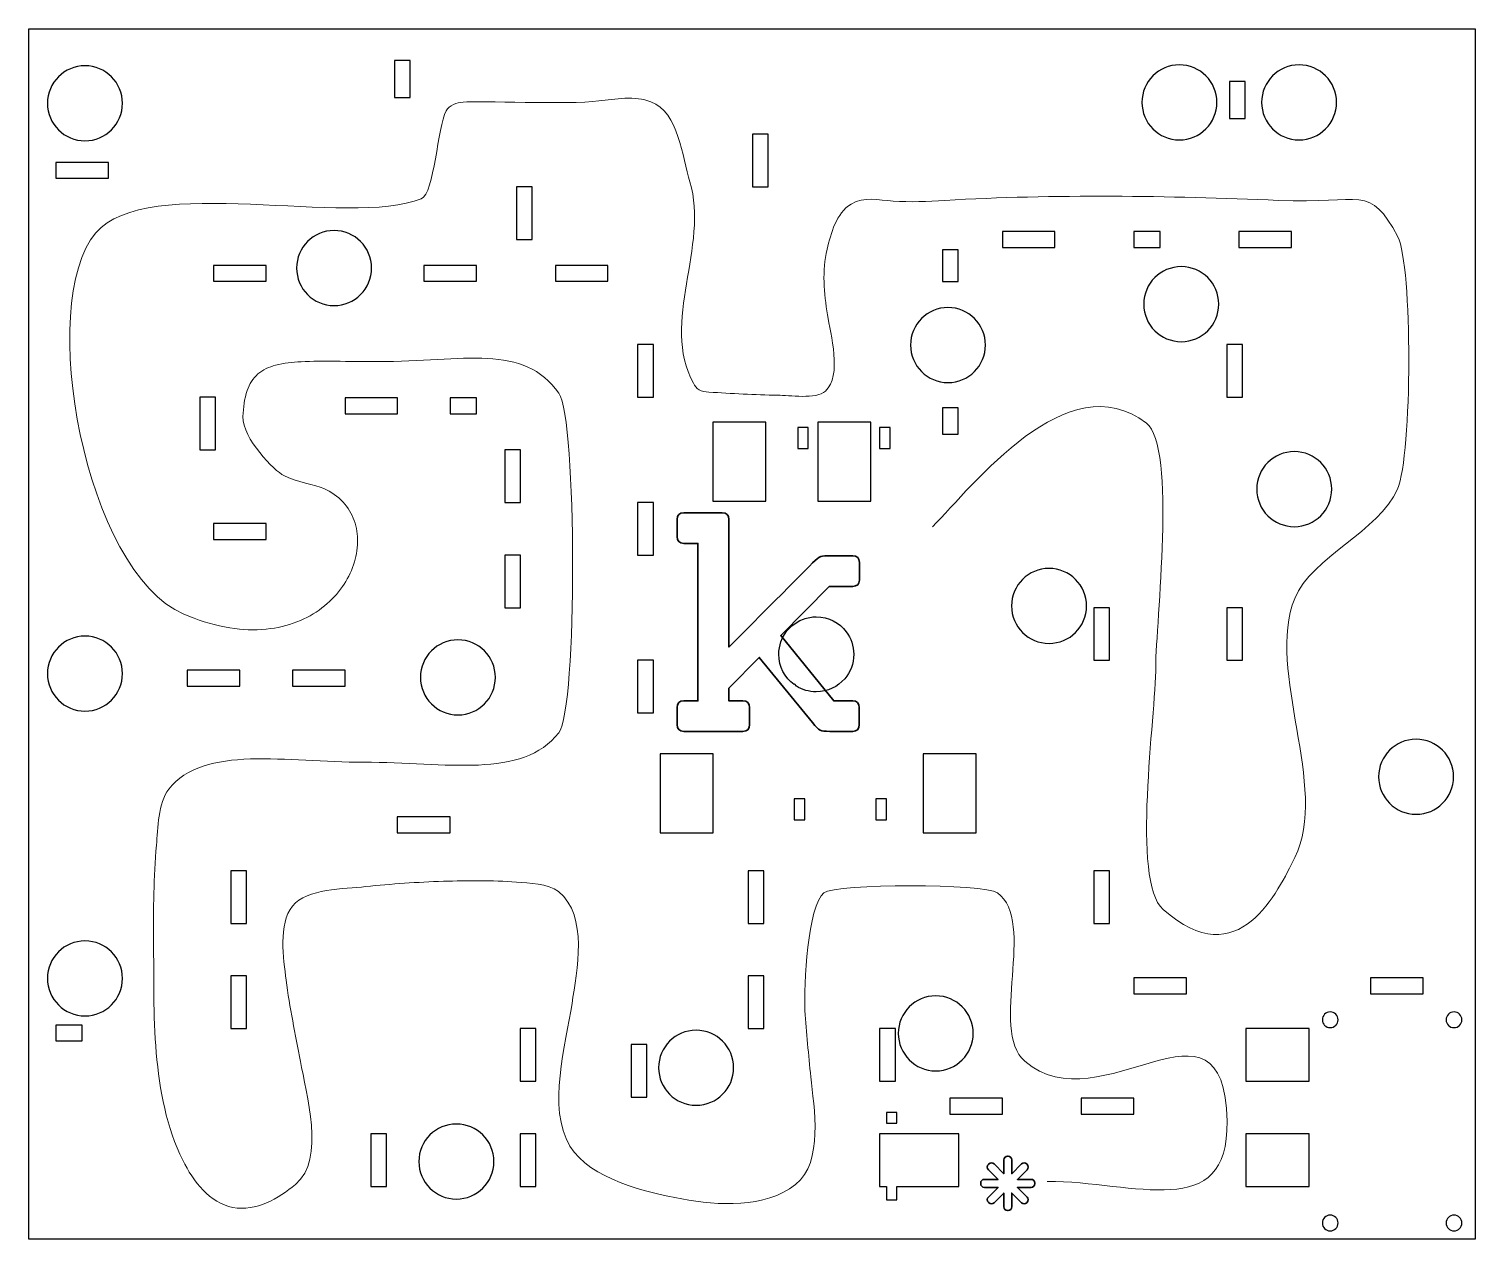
# Model space of a CAD drawing. Header units: millimetres. Extents: x -26 to 458, y -385 to -10.
# Drawn here: x 182.8 to 457.8, y -240.3 to -10.3 of the extents above; entities that cross this region are included whole.
import ezdxf

# ---------------------------------------------------------------- set-up
doc = ezdxf.new("R2010")
doc.units = ezdxf.units.MM
doc.header["$MEASUREMENT"] = 0
doc.layers.add('Layer 1', color=7, linetype='Continuous')

# ---------------------------------------------------------------- blocks, each defined once
blk = doc.blocks.new('block 142')
at = {"layer": 'Layer 1', "color": 7, "lineweight": 25}
blk.add_lwpolyline([(411.07, -27.26), (414.07, -27.26), (414.07, -20.26), (411.07, -20.26), (411.07, -27.26)], dxfattribs=at)
blk = doc.blocks.new('block 143')
at = {"layer": 'Layer 1', "color": 7, "lineweight": 25}
blk.add_lwpolyline([(397.88, -51.79), (397.88, -48.79), (392.88, -48.79), (392.88, -51.79), (397.88, -51.79)], dxfattribs=at)
blk = doc.blocks.new('block 144')
at = {"layer": 'Layer 1', "color": 7, "lineweight": 25}
blk.add_lwpolyline([(412.88, -51.79), (422.88, -51.79), (422.88, -48.79), (412.88, -48.79), (412.88, -51.79)], dxfattribs=at)
blk = doc.blocks.new('block 145')
at = {"layer": 'Layer 1', "color": 7, "lineweight": 25}
blk.add_lwpolyline([(367.88, -51.79), (377.88, -51.79), (377.88, -48.79), (367.88, -48.79), (367.88, -51.79)], dxfattribs=at)
blk = doc.blocks.new('block 146')
at = {"layer": 'Layer 1', "color": 7, "lineweight": 25}
blk.add_lwpolyline([(359.5, -52.26), (356.5, -52.26), (356.5, -58.26), (359.5, -58.26), (359.5, -52.26)], dxfattribs=at)
blk = doc.blocks.new('block 147')
at = {"layer": 'Layer 1', "color": 7, "lineweight": 25}
blk.add_lwpolyline([(410.55, -120.26), (410.55, -130.26), (413.55, -130.26), (413.55, -120.26), (410.55, -120.26)], dxfattribs=at)
blk = doc.blocks.new('block 148')
at = {"layer": 'Layer 1', "color": 7, "lineweight": 25}
blk.add_lwpolyline([(410.55, -70.26), (410.55, -80.26), (413.55, -80.26), (413.55, -70.26), (410.55, -70.26)], dxfattribs=at)
blk = doc.blocks.new('block 149')
at = {"layer": 'Layer 1', "color": 7, "lineweight": 25}
blk.add_lwpolyline([(385.27, -120.26), (385.27, -130.26), (388.27, -130.26), (388.27, -120.26), (385.27, -120.26)], dxfattribs=at)
blk = doc.blocks.new('block 150')
at = {"layer": 'Layer 1', "color": 7, "lineweight": 25}
blk.add_lwpolyline([(388.27, -180.26), (388.27, -170.26), (385.27, -170.26), (385.27, -180.26), (388.27, -180.26)], dxfattribs=at)
blk = doc.blocks.new('block 151')
at = {"layer": 'Layer 1', "color": 7, "lineweight": 25}
blk.add_lwpolyline([(402.88, -190.64), (392.88, -190.64), (392.88, -193.64), (402.88, -193.64), (402.88, -190.64)], dxfattribs=at)
blk = doc.blocks.new('block 152')
at = {"layer": 'Layer 1', "color": 7, "lineweight": 25}
blk.add_lwpolyline([(447.88, -190.64), (437.88, -190.64), (437.88, -193.64), (447.88, -193.64), (447.88, -190.64)], dxfattribs=at)
blk = doc.blocks.new('block 153')
at = {"layer": 'Layer 1', "color": 7, "lineweight": 25}
blk.add_lwpolyline([(414.23, -200.26), (414.23, -200.27), (414.16, -200.27), (414.16, -210.27), (426.16, -210.27), (426.16, -210.26), (426.23, -210.26), (426.23, -200.26), (414.23, -200.26)], dxfattribs=at)
blk = doc.blocks.new('block 154')
at = {"layer": 'Layer 1', "color": 7, "lineweight": 25}
blk.add_lwpolyline([(367.88, -213.51), (357.88, -213.51), (357.88, -216.51), (367.88, -216.51), (367.88, -213.51)], dxfattribs=at)
blk = doc.blocks.new('block 155')
at = {"layer": 'Layer 1', "color": 7, "lineweight": 25}
blk.add_lwpolyline([(392.88, -213.51), (382.88, -213.51), (382.88, -216.51), (392.88, -216.51), (392.88, -213.51)], dxfattribs=at)
blk = doc.blocks.new('block 156')
at = {"layer": 'Layer 1', "color": 7, "lineweight": 25}
blk.add_lwpolyline([(356.5, -87.26), (359.5, -87.26), (359.5, -82.26), (356.5, -82.26), (356.5, -87.26)], dxfattribs=at)
blk = doc.blocks.new('block 157')
at = {"layer": 'Layer 1', "color": 7, "lineweight": 25}
blk.add_lwpolyline([(320.36, -30.26), (320.36, -40.26), (323.36, -40.26), (323.36, -30.26), (320.36, -30.26)], dxfattribs=at)
blk = doc.blocks.new('block 158')
at = {"layer": 'Layer 1', "color": 7, "lineweight": 25}
blk.add_lwpolyline([(332.88, -85.01), (332.88, -85.01), (332.82, -85.01), (332.82, -100.01), (342.82, -100.01), (342.82, -100.01), (342.88, -100.01), (342.88, -85.01), (332.88, -85.01)], dxfattribs=at)
blk = doc.blocks.new('block 159')
at = {"layer": 'Layer 1', "color": 7, "lineweight": 25}
blk.add_lwpolyline([(345.84, -216.23), (345.84, -218.23), (347.84, -218.23), (347.84, -216.23), (345.84, -216.23)], dxfattribs=at)
blk = doc.blocks.new('block 160')
at = {"layer": 'Layer 1', "color": 7, "lineweight": 25}
blk.add_lwpolyline([(344.58, -200.26), (344.58, -200.27), (344.51, -200.27), (344.51, -210.27), (347.51, -210.27), (347.51, -210.26), (347.58, -210.26), (347.58, -200.26), (344.58, -200.26)], dxfattribs=at)
blk = doc.blocks.new('block 161')
at = {"layer": 'Layer 1', "color": 7, "lineweight": 25}
blk.add_open_spline([(431.44, -24.22), (431.44, -28.15), (428.24, -31.35), (424.31, -31.35), (420.37, -31.35), (417.18, -28.15), (417.18, -24.22), (417.18, -20.28), (420.37, -17.09), (424.31, -17.09), (428.24, -17.09), (431.44, -20.28), (431.44, -24.22)], degree=3, knots=[0, 0, 0, 0, 1, 1, 1, 2, 2, 2, 3, 3, 3, 4, 4, 4, 4], dxfattribs=at)
blk = doc.blocks.new('block 162')
at = {"layer": 'Layer 1', "color": 7, "lineweight": 25}
blk.add_open_spline([(364.67, -70.34), (364.67, -74.28), (361.48, -77.47), (357.54, -77.47), (353.61, -77.47), (350.41, -74.28), (350.41, -70.34), (350.41, -66.4), (353.61, -63.21), (357.54, -63.21), (361.48, -63.21), (364.67, -66.4), (364.67, -70.34)], degree=3, knots=[0, 0, 0, 0, 1, 1, 1, 2, 2, 2, 3, 3, 3, 4, 4, 4, 4], dxfattribs=at)
blk = doc.blocks.new('block 163')
at = {"layer": 'Layer 1', "color": 7, "lineweight": 25}
blk.add_open_spline([(409.03, -62.57), (409.03, -66.51), (405.84, -69.7), (401.9, -69.7), (397.96, -69.7), (394.77, -66.51), (394.77, -62.57), (394.77, -58.63), (397.96, -55.44), (401.9, -55.44), (405.84, -55.44), (409.03, -58.63), (409.03, -62.57)], degree=3, knots=[0, 0, 0, 0, 1, 1, 1, 2, 2, 2, 3, 3, 3, 4, 4, 4, 4], dxfattribs=at)
blk = doc.blocks.new('block 164')
at = {"layer": 'Layer 1', "color": 7, "lineweight": 25}
blk.add_open_spline([(362.35, -201.16), (362.35, -205.1), (359.16, -208.29), (355.22, -208.29), (351.28, -208.29), (348.09, -205.1), (348.09, -201.16), (348.09, -197.23), (351.28, -194.03), (355.22, -194.03), (359.16, -194.03), (362.35, -197.23), (362.35, -201.16)], degree=3, knots=[0, 0, 0, 0, 1, 1, 1, 2, 2, 2, 3, 3, 3, 4, 4, 4, 4], dxfattribs=at)
blk = doc.blocks.new('block 165')
at = {"layer": 'Layer 1', "color": 7, "lineweight": 25}
blk.add_open_spline([(316.78, -207.7), (316.78, -211.64), (313.59, -214.83), (309.65, -214.83), (305.71, -214.83), (302.52, -211.64), (302.52, -207.7), (302.52, -203.77), (305.71, -200.57), (309.65, -200.57), (313.59, -200.57), (316.78, -203.77), (316.78, -207.7)], degree=3, knots=[0, 0, 0, 0, 1, 1, 1, 2, 2, 2, 3, 3, 3, 4, 4, 4, 4], dxfattribs=at)
blk = doc.blocks.new('block 166')
at = {"layer": 'Layer 1', "color": 7, "lineweight": 25}
blk.add_open_spline([(328.29, -134.88), (326.52, -133.58), (325.37, -131.49), (325.37, -129.12), (325.37, -128.29), (325.51, -127.49), (325.77, -126.75)], degree=3, knots=[0, 0, 0, 0, 1, 1, 1, 2, 2, 2, 2], dxfattribs=at)
blk = doc.blocks.new('block 167')
at = {"layer": 'Layer 1', "color": 7, "lineweight": 25}
blk.add_open_spline([(325.77, -126.75), (326.49, -124.74), (328.07, -123.14), (330.08, -122.41)], degree=3, dxfattribs=at)
blk = doc.blocks.new('block 168')
at = {"layer": 'Layer 1', "color": 7, "lineweight": 25}
blk.add_open_spline([(330.08, -122.41), (330.83, -122.14), (331.65, -121.99), (332.5, -121.99), (334.83, -121.99), (336.9, -123.11), (338.2, -124.84)], degree=3, knots=[0, 0, 0, 0, 1, 1, 1, 2, 2, 2, 2], dxfattribs=at)
blk = doc.blocks.new('block 169')
at = {"layer": 'Layer 1', "color": 7, "lineweight": 25}
blk.add_open_spline([(338.2, -124.84), (339.1, -126.04), (339.63, -127.52), (339.63, -129.12)], degree=3, dxfattribs=at)
blk = doc.blocks.new('block 170')
at = {"layer": 'Layer 1', "color": 7, "lineweight": 25}
blk.add_open_spline([(339.63, -129.12), (339.63, -130.9), (338.98, -132.53), (337.9, -133.77)], degree=3, dxfattribs=at)
blk = doc.blocks.new('block 171')
at = {"layer": 'Layer 1', "color": 7, "lineweight": 25}
blk.add_open_spline([(337.9, -133.77), (336.6, -135.29), (334.66, -136.25), (332.5, -136.25), (331.11, -136.25), (329.81, -135.86), (328.72, -135.17)], degree=3, knots=[0, 0, 0, 0, 1, 1, 1, 2, 2, 2, 2], dxfattribs=at)
blk = doc.blocks.new('block 172')
at = {"layer": 'Layer 1', "color": 7, "lineweight": 25}
blk.add_lwpolyline([(328.72, -135.17), (328.4, -134.78)], dxfattribs=at)
blk = doc.blocks.new('block 173')
at = {"layer": 'Layer 1', "color": 7, "lineweight": 25}
blk.add_lwpolyline([(328.4, -134.78), (328.29, -134.88)], dxfattribs=at)
blk = doc.blocks.new('block 174')
at = {"layer": 'Layer 1', "color": 7, "lineweight": 25}
blk.add_open_spline([(247.93, -55.71), (247.93, -59.65), (244.74, -62.84), (240.8, -62.84), (236.86, -62.84), (233.67, -59.65), (233.67, -55.71), (233.67, -51.77), (236.86, -48.58), (240.8, -48.58), (244.74, -48.58), (247.93, -51.77), (247.93, -55.71)], degree=3, knots=[0, 0, 0, 0, 1, 1, 1, 2, 2, 2, 3, 3, 3, 4, 4, 4, 4], dxfattribs=at)
blk = doc.blocks.new('block 175')
at = {"layer": 'Layer 1', "color": 7, "lineweight": 25}
blk.add_open_spline([(408.68, -24.22), (408.68, -28.15), (405.49, -31.35), (401.55, -31.35), (397.61, -31.35), (394.42, -28.15), (394.42, -24.22), (394.42, -20.28), (397.61, -17.09), (401.55, -17.09), (405.49, -17.09), (408.68, -20.28), (408.68, -24.22)], degree=3, knots=[0, 0, 0, 0, 1, 1, 1, 2, 2, 2, 3, 3, 3, 4, 4, 4, 4], dxfattribs=at)
blk = doc.blocks.new('block 176')
at = {"layer": 'Layer 1', "color": 7, "lineweight": 25}
blk.add_open_spline([(200.56, -190.72), (200.56, -194.66), (197.36, -197.85), (193.43, -197.85), (189.49, -197.85), (186.3, -194.66), (186.3, -190.72), (186.3, -186.79), (189.49, -183.59), (193.43, -183.59), (197.36, -183.59), (200.56, -186.79), (200.56, -190.72)], degree=3, knots=[0, 0, 0, 0, 1, 1, 1, 2, 2, 2, 3, 3, 3, 4, 4, 4, 4], dxfattribs=at)
blk = doc.blocks.new('block 177')
at = {"layer": 'Layer 1', "color": 7, "lineweight": 25}
blk.add_open_spline([(271.48, -133.5), (271.48, -137.44), (268.29, -140.63), (264.35, -140.63), (260.41, -140.63), (257.22, -137.44), (257.22, -133.5), (257.22, -129.56), (260.41, -126.37), (264.35, -126.37), (268.29, -126.37), (271.48, -129.56), (271.48, -133.5)], degree=3, knots=[0, 0, 0, 0, 1, 1, 1, 2, 2, 2, 3, 3, 3, 4, 4, 4, 4], dxfattribs=at)
blk = doc.blocks.new('block 178')
at = {"layer": 'Layer 1', "color": 7, "lineweight": 25}
blk.add_open_spline([(430.52, -97.73), (430.52, -101.66), (427.32, -104.86), (423.39, -104.86), (419.45, -104.86), (416.26, -101.66), (416.26, -97.73), (416.26, -93.79), (419.45, -90.6), (423.39, -90.6), (427.32, -90.6), (430.52, -93.79), (430.52, -97.73)], degree=3, knots=[0, 0, 0, 0, 1, 1, 1, 2, 2, 2, 3, 3, 3, 4, 4, 4, 4], dxfattribs=at)
blk = doc.blocks.new('block 179')
at = {"layer": 'Layer 1', "color": 7, "lineweight": 25}
blk.add_open_spline([(453.69, -152.4), (453.69, -156.33), (450.5, -159.53), (446.56, -159.53), (442.63, -159.53), (439.43, -156.33), (439.43, -152.4), (439.43, -148.46), (442.63, -145.27), (446.56, -145.27), (450.5, -145.27), (453.69, -148.46), (453.69, -152.4)], degree=3, knots=[0, 0, 0, 0, 1, 1, 1, 2, 2, 2, 3, 3, 3, 4, 4, 4, 4], dxfattribs=at)
blk = doc.blocks.new('block 180')
at = {"layer": 'Layer 1', "color": 7, "lineweight": 25}
blk.add_open_spline([(383.89, -119.92), (383.89, -123.86), (380.7, -127.05), (376.76, -127.05), (372.82, -127.05), (369.63, -123.86), (369.63, -119.92), (369.63, -115.99), (372.82, -112.79), (376.76, -112.79), (380.7, -112.79), (383.89, -115.99), (383.89, -119.92)], degree=3, knots=[0, 0, 0, 0, 1, 1, 1, 2, 2, 2, 3, 3, 3, 4, 4, 4, 4], dxfattribs=at)
blk = doc.blocks.new('block 181')
at = {"layer": 'Layer 1', "color": 7, "lineweight": 25}
blk.add_open_spline([(271.19, -225.52), (271.19, -229.46), (268, -232.65), (264.06, -232.65), (260.12, -232.65), (256.93, -229.46), (256.93, -225.52), (256.93, -221.58), (260.12, -218.39), (264.06, -218.39), (268, -218.39), (271.19, -221.58), (271.19, -225.52)], degree=3, knots=[0, 0, 0, 0, 1, 1, 1, 2, 2, 2, 3, 3, 3, 4, 4, 4, 4], dxfattribs=at)
blk = doc.blocks.new('block 182')
at = {"layer": 'Layer 1', "color": 7, "lineweight": 25}
blk.add_open_spline([(200.56, -132.79), (200.56, -136.72), (197.36, -139.92), (193.43, -139.92), (189.49, -139.92), (186.3, -136.72), (186.3, -132.79), (186.3, -128.85), (189.49, -125.66), (193.43, -125.66), (197.36, -125.66), (200.56, -128.85), (200.56, -132.79)], degree=3, knots=[0, 0, 0, 0, 1, 1, 1, 2, 2, 2, 3, 3, 3, 4, 4, 4, 4], dxfattribs=at)
blk = doc.blocks.new('block 183')
at = {"layer": 'Layer 1', "color": 7, "lineweight": 25}
blk.add_open_spline([(200.56, -24.39), (200.56, -28.33), (197.36, -31.52), (193.43, -31.52), (189.49, -31.52), (186.3, -28.33), (186.3, -24.39), (186.3, -20.45), (189.49, -17.26), (193.43, -17.26), (197.36, -17.26), (200.56, -20.45), (200.56, -24.39)], degree=3, knots=[0, 0, 0, 0, 1, 1, 1, 2, 2, 2, 3, 3, 3, 4, 4, 4, 4], dxfattribs=at)
blk = doc.blocks.new('block 184')
at = {"layer": 'Layer 1', "color": 7, "lineweight": 25}
blk.add_open_spline([(431.73, -198.58), (431.73, -199.41), (431.06, -200.08), (430.23, -200.08), (429.4, -200.08), (428.73, -199.41), (428.73, -198.58), (428.73, -197.76), (429.4, -197.08), (430.23, -197.08), (431.06, -197.08), (431.73, -197.76), (431.73, -198.58), (431.73, -198.58), (431.73, -198.58), (431.73, -198.58)], degree=3, knots=[0, 0, 0, 0, 1, 1, 1, 2, 2, 2, 3, 3, 3, 4, 4, 4, 5, 5, 5, 5], dxfattribs=at)
blk = doc.blocks.new('block 185')
at = {"layer": 'Layer 1', "color": 7, "lineweight": 25}
blk.add_open_spline([(431.73, -237.2), (431.73, -238.03), (431.06, -238.7), (430.23, -238.7), (429.4, -238.7), (428.73, -238.03), (428.73, -237.2), (428.73, -236.37), (429.4, -235.7), (430.23, -235.7), (431.06, -235.7), (431.73, -236.37), (431.73, -237.2), (431.73, -237.2), (431.73, -237.2), (431.73, -237.2)], degree=3, knots=[0, 0, 0, 0, 1, 1, 1, 2, 2, 2, 3, 3, 3, 4, 4, 4, 5, 5, 5, 5], dxfattribs=at)
blk = doc.blocks.new('block 186')
at = {"layer": 'Layer 1', "color": 7, "lineweight": 25}
blk.add_open_spline([(455.27, -198.58), (455.27, -199.41), (454.6, -200.08), (453.77, -200.08), (452.94, -200.08), (452.27, -199.41), (452.27, -198.58), (452.27, -197.76), (452.94, -197.08), (453.77, -197.08), (454.6, -197.08), (455.27, -197.76), (455.27, -198.58), (455.27, -198.58), (455.27, -198.58), (455.27, -198.58)], degree=3, knots=[0, 0, 0, 0, 1, 1, 1, 2, 2, 2, 3, 3, 3, 4, 4, 4, 5, 5, 5, 5], dxfattribs=at)
blk = doc.blocks.new('block 187')
at = {"layer": 'Layer 1', "color": 7, "lineweight": 25}
blk.add_open_spline([(455.27, -237.2), (455.27, -238.03), (454.6, -238.7), (453.77, -238.7), (452.94, -238.7), (452.27, -238.03), (452.27, -237.2), (452.27, -236.37), (452.94, -235.7), (453.77, -235.7), (454.6, -235.7), (455.27, -236.37), (455.27, -237.2), (455.27, -237.2), (455.27, -237.2), (455.27, -237.2)], degree=3, knots=[0, 0, 0, 0, 1, 1, 1, 2, 2, 2, 3, 3, 3, 4, 4, 4, 5, 5, 5, 5], dxfattribs=at)
blk = doc.blocks.new('block 188')
at = {"layer": 'Layer 1', "color": 7, "lineweight": 25}
blk.add_lwpolyline([(457.77, -240.26), (182.77, -240.26), (182.77, -10.26), (457.77, -10.26), (457.77, -240.26)], dxfattribs=at)
blk = doc.blocks.new('block 189')
at = {"layer": 'Layer 1', "color": 7, "lineweight": 25}
blk.add_lwpolyline([(328.3, -156.57), (328.3, -160.57), (330.3, -160.57), (330.3, -156.57), (328.3, -156.57)], dxfattribs=at)
blk = doc.blocks.new('block 190')
at = {"layer": 'Layer 1', "color": 7, "lineweight": 25}
blk.add_lwpolyline([(343.84, -156.57), (343.84, -160.57), (345.84, -160.57), (345.84, -156.57), (343.84, -156.57)], dxfattribs=at)
blk = doc.blocks.new('block 191')
at = {"layer": 'Layer 1', "color": 7, "lineweight": 25}
blk.add_lwpolyline([(346.52, -86.01), (344.52, -86.01), (344.52, -90.01), (346.52, -90.01), (346.52, -86.01)], dxfattribs=at)
blk = doc.blocks.new('block 192')
at = {"layer": 'Layer 1', "color": 7, "lineweight": 25}
blk.add_lwpolyline([(330.97, -86.01), (328.97, -86.01), (328.97, -90.01), (330.97, -90.01), (330.97, -86.01)], dxfattribs=at)
blk = doc.blocks.new('block 193')
at = {"layer": 'Layer 1', "color": 7, "lineweight": 25}
blk.add_lwpolyline([(197.88, -35.62), (187.88, -35.62), (187.88, -38.62), (197.88, -38.62), (197.88, -35.62)], dxfattribs=at)
blk = doc.blocks.new('block 194')
at = {"layer": 'Layer 1', "color": 7, "lineweight": 25}
blk.add_lwpolyline([(192.88, -202.6), (192.88, -199.6), (187.88, -199.6), (187.88, -202.6), (192.88, -202.6)], dxfattribs=at)
blk = doc.blocks.new('block 195')
at = {"layer": 'Layer 1', "color": 7, "lineweight": 25}
blk.add_lwpolyline([(224.17, -200.26), (224.17, -190.26), (221.17, -190.26), (221.17, -200.26), (224.17, -200.26)], dxfattribs=at)
blk = doc.blocks.new('block 196')
at = {"layer": 'Layer 1', "color": 7, "lineweight": 25}
blk.add_lwpolyline([(221.17, -170.26), (221.17, -180.26), (224.17, -180.26), (224.17, -170.26), (221.17, -170.26)], dxfattribs=at)
blk = doc.blocks.new('block 197')
at = {"layer": 'Layer 1', "color": 7, "lineweight": 25}
blk.add_lwpolyline([(212.88, -135.15), (222.88, -135.15), (222.88, -132.15), (212.88, -132.15), (212.88, -135.15)], dxfattribs=at)
blk = doc.blocks.new('block 198')
at = {"layer": 'Layer 1', "color": 7, "lineweight": 25}
blk.add_lwpolyline([(242.88, -132.15), (232.88, -132.15), (232.88, -135.15), (242.88, -135.15), (242.88, -132.15)], dxfattribs=at)
blk = doc.blocks.new('block 199')
at = {"layer": 'Layer 1', "color": 7, "lineweight": 25}
blk.add_lwpolyline([(227.88, -107.27), (227.88, -104.27), (217.88, -104.27), (217.88, -107.27), (227.88, -107.27)], dxfattribs=at)
blk = doc.blocks.new('block 200')
at = {"layer": 'Layer 1', "color": 7, "lineweight": 25}
blk.add_lwpolyline([(218.25, -80.26), (215.25, -80.26), (215.25, -90.26), (218.25, -90.26), (218.25, -80.26)], dxfattribs=at)
blk = doc.blocks.new('block 201')
at = {"layer": 'Layer 1', "color": 7, "lineweight": 25}
blk.add_lwpolyline([(227.88, -58.21), (227.88, -55.21), (217.88, -55.21), (217.88, -58.21), (227.88, -58.21)], dxfattribs=at)
blk = doc.blocks.new('block 202')
at = {"layer": 'Layer 1', "color": 7, "lineweight": 25}
blk.add_lwpolyline([(255.3, -16.26), (252.3, -16.26), (252.3, -23.26), (255.3, -23.26), (255.3, -16.26)], dxfattribs=at)
blk = doc.blocks.new('block 203')
at = {"layer": 'Layer 1', "color": 7, "lineweight": 25}
blk.add_lwpolyline([(278.48, -40.26), (275.48, -40.26), (275.48, -50.26), (278.48, -50.26), (278.48, -40.26)], dxfattribs=at)
blk = doc.blocks.new('block 204')
at = {"layer": 'Layer 1', "color": 7, "lineweight": 25}
blk.add_lwpolyline([(267.88, -55.21), (257.88, -55.21), (257.88, -58.21), (267.88, -58.21), (267.88, -55.21)], dxfattribs=at)
blk = doc.blocks.new('block 205')
at = {"layer": 'Layer 1', "color": 7, "lineweight": 25}
blk.add_lwpolyline([(282.88, -58.21), (292.88, -58.21), (292.88, -55.21), (282.88, -55.21), (282.88, -58.21)], dxfattribs=at)
blk = doc.blocks.new('block 206')
at = {"layer": 'Layer 1', "color": 7, "lineweight": 25}
blk.add_lwpolyline([(252.88, -80.4), (242.88, -80.4), (242.88, -83.4), (252.88, -83.4), (252.88, -80.4)], dxfattribs=at)
blk = doc.blocks.new('block 207')
at = {"layer": 'Layer 1', "color": 7, "lineweight": 25}
blk.add_lwpolyline([(262.88, -80.4), (262.88, -83.4), (267.88, -83.4), (267.88, -80.4), (262.88, -80.4)], dxfattribs=at)
blk = doc.blocks.new('block 208')
at = {"layer": 'Layer 1', "color": 7, "lineweight": 25}
blk.add_lwpolyline([(276.27, -120.26), (276.27, -110.26), (273.27, -110.26), (273.27, -120.26), (276.27, -120.26)], dxfattribs=at)
blk = doc.blocks.new('block 209')
at = {"layer": 'Layer 1', "color": 7, "lineweight": 25}
blk.add_lwpolyline([(276.27, -90.26), (273.27, -90.26), (273.27, -100.26), (276.27, -100.26), (276.27, -90.26)], dxfattribs=at)
blk = doc.blocks.new('block 210')
at = {"layer": 'Layer 1', "color": 7, "lineweight": 25}
blk.add_lwpolyline([(262.82, -163.03), (262.88, -163.03), (262.88, -160.03), (252.88, -160.03), (252.88, -160.04), (252.82, -160.04), (252.82, -163.04), (262.82, -163.04), (262.82, -163.03)], dxfattribs=at)
blk = doc.blocks.new('block 211')
at = {"layer": 'Layer 1', "color": 7, "lineweight": 25}
blk.add_lwpolyline([(279.19, -230.26), (279.19, -220.26), (276.19, -220.26), (276.19, -230.26), (279.19, -230.26)], dxfattribs=at)
blk = doc.blocks.new('block 212')
at = {"layer": 'Layer 1', "color": 7, "lineweight": 25}
blk.add_lwpolyline([(276.19, -200.26), (276.19, -210.26), (279.19, -210.26), (279.19, -200.26), (276.19, -200.26)], dxfattribs=at)
blk = doc.blocks.new('block 213')
at = {"layer": 'Layer 1', "color": 7, "lineweight": 25}
blk.add_lwpolyline([(250.8, -220.26), (247.8, -220.26), (247.8, -230.26), (250.8, -230.26), (250.8, -220.26)], dxfattribs=at)
blk = doc.blocks.new('block 214')
at = {"layer": 'Layer 1', "color": 7, "lineweight": 25}
blk.add_lwpolyline([(300.28, -203.26), (297.28, -203.26), (297.28, -213.26), (300.28, -213.26), (300.28, -203.26)], dxfattribs=at)
blk = doc.blocks.new('block 215')
at = {"layer": 'Layer 1', "color": 7, "lineweight": 25}
blk.add_lwpolyline([(322.55, -200.26), (322.55, -190.26), (319.55, -190.26), (319.55, -200.26), (322.55, -200.26)], dxfattribs=at)
blk = doc.blocks.new('block 216')
at = {"layer": 'Layer 1', "color": 7, "lineweight": 25}
blk.add_lwpolyline([(322.55, -170.26), (319.55, -170.26), (319.55, -180.26), (322.55, -180.26), (322.55, -170.26)], dxfattribs=at)
blk = doc.blocks.new('block 217')
at = {"layer": 'Layer 1', "color": 7, "lineweight": 25}
blk.add_lwpolyline([(312.88, -163.03), (312.88, -148.03), (302.88, -148.03), (302.88, -148.04), (302.82, -148.04), (302.82, -163.04), (312.82, -163.04), (312.82, -163.03), (312.88, -163.03)], dxfattribs=at)
blk = doc.blocks.new('block 218')
at = {"layer": 'Layer 1', "color": 7, "lineweight": 25}
blk.add_lwpolyline([(362.88, -163.03), (362.88, -148.03), (352.88, -148.03), (352.88, -148.04), (352.82, -148.04), (352.82, -163.04), (362.82, -163.04), (362.82, -163.03), (362.88, -163.03)], dxfattribs=at)
blk = doc.blocks.new('block 219')
at = {"layer": 'Layer 1', "color": 7, "lineweight": 25}
blk.add_lwpolyline([(298.52, -130.26), (298.52, -140.26), (301.52, -140.26), (301.52, -130.26), (298.52, -130.26)], dxfattribs=at)
blk = doc.blocks.new('block 220')
at = {"layer": 'Layer 1', "color": 7, "lineweight": 25}
blk.add_lwpolyline([(301.52, -80.26), (301.52, -70.26), (298.52, -70.26), (298.52, -80.26), (301.52, -80.26)], dxfattribs=at)
blk = doc.blocks.new('block 221')
at = {"layer": 'Layer 1', "color": 7, "lineweight": 25}
blk.add_lwpolyline([(298.52, -110.26), (301.52, -110.26), (301.52, -100.26), (298.52, -100.26), (298.52, -110.26)], dxfattribs=at)
blk = doc.blocks.new('block 222')
at = {"layer": 'Layer 1', "color": 7, "lineweight": 25}
blk.add_lwpolyline([(322.88, -100.01), (322.88, -85.01), (312.88, -85.01), (312.88, -85.01), (312.82, -85.01), (312.82, -100.01), (322.82, -100.01), (322.82, -100.01), (322.88, -100.01)], dxfattribs=at)
blk = doc.blocks.new('block 223')
at = {"layer": 'Layer 1', "color": 7, "lineweight": 25}
blk.add_lwpolyline([(359.58, -220.26), (344.58, -220.26), (344.58, -220.27), (344.51, -220.27), (344.51, -230.27), (345.84, -230.27), (345.84, -232.82), (347.84, -232.82), (347.84, -230.27), (359.51, -230.27), (359.51, -230.26), (359.58, -230.26), (359.58, -220.26)], dxfattribs=at)
blk = doc.blocks.new('block 224')
at = {"layer": 'Layer 1', "color": 7, "lineweight": 25}
blk.add_lwpolyline([(414.23, -220.26), (414.23, -220.27), (414.16, -220.27), (414.16, -230.27), (426.16, -230.27), (426.16, -230.26), (426.23, -230.26), (426.23, -220.26), (414.23, -220.26)], dxfattribs=at)
blk = doc.blocks.new('block 141')
at = {"layer": 'Layer 1'}
for name in ['block 188', 'block 202', 'block 183', 'block 175', 'block 161', 'block 142', 'block 157', 'block 193', 'block 203', 'block 174', 'block 145', 'block 143', 'block 144', 'block 146', 'block 201', 'block 204', 'block 205', 'block 163', 'block 162', 'block 220', 'block 148', 'block 200', 'block 206', 'block 207', 'block 156', 'block 222', 'block 158', 'block 192', 'block 191', 'block 209', 'block 178', 'block 221', 'block 199', 'block 208', 'block 180', 'block 149', 'block 147', 'block 167', 'block 168', 'block 182', 'block 177', 'block 169', 'block 166', 'block 170', 'block 219', 'block 197', 'block 198', 'block 171', 'block 173', 'block 172', 'block 179', 'block 217', 'block 218', 'block 189', 'block 190', 'block 210', 'block 196', 'block 216', 'block 150', 'block 176', 'block 195', 'block 215', 'block 151', 'block 152', 'block 164', 'block 184', 'block 186', 'block 194', 'block 212', 'block 165', 'block 160', 'block 153', 'block 214', 'block 154', 'block 155', 'block 159', 'block 181', 'block 213', 'block 211', 'block 223', 'block 224', 'block 185', 'block 187']:
    blk.add_blockref(name, (0, 0), dxfattribs=at)

msp = doc.modelspace()

# ---------------------------------------------------------------- linework, layer by layer
at = {"layer": 'Layer 1', "color": 3, "lineweight": 9}
msp.add_open_spline([(376.4, -229.29), (393.07, -229.29), (410.93, -237.31), (410.6, -217.87), (410.14, -190.41), (386.56, -219.02), (372.15, -206.45), (365.27, -200.44), (374.48, -179.9), (366.93, -174.44), (364.55, -172.72), (336.17, -172.65), (333.94, -174.44), (330.9, -176.87), (330.06, -192.07), (330.34, -196.82), (330.59, -201.04), (331.04, -205.23), (331.46, -209.44), (332.04, -215.27), (333.95, -225.57), (328.56, -229.87), (322.73, -234.52), (313.79, -233.87), (306.93, -232.61), (300.2, -231.38), (289.49, -228.9), (285.66, -222.59), (281.24, -215.3), (284.91, -203.27), (286.05, -195.46), (286.94, -189.33), (289.23, -178.8), (283.48, -174.22), (281.47, -172.62), (277.87, -172.62), (275.46, -172.42), (270.85, -172.06), (266.21, -172.11), (261.59, -172.26), (256.65, -172.42), (251.7, -172.75), (246.78, -173.28), (242.74, -173.72), (235.63, -173.58), (232.91, -176.96), (230.13, -180.44), (231.18, -186.94), (231.69, -191.03), (232.34, -196.22), (233.44, -201.35), (234.39, -206.5), (235.47, -212.38), (239.21, -225.2), (233.48, -229.87), (230.2, -232.55), (225.99, -235.08), (221.57, -234.24), (217.12, -233.39), (214.04, -229.33), (212.03, -225.27), (205.89, -212.83), (206.59, -197.22), (206.48, -183.62), (206.43, -177.54), (206.5, -171.44), (207.03, -165.39), (207.31, -162.23), (207.29, -157.4), (209.37, -154.74), (215.97, -146.29), (231.8, -149.63), (246.45, -149.63), (262.12, -149.63), (276.61, -152.91), (283.54, -144.02), (287.12, -139.42), (286.97, -84.39), (283.54, -79.51), (276.81, -69.93), (265.52, -73.48), (249.11, -73.48), (246.39, -73.48), (243.68, -73.44), (240.97, -73.42), (238.82, -73.4), (236.67, -73.39), (234.52, -73.5), (232.89, -73.59), (231.25, -73.74), (229.67, -74.17), (228.45, -74.5), (227.26, -75.01), (226.3, -75.84), (225.34, -76.67), (224.69, -77.77), (224.28, -78.96), (223.72, -80.55), (223.54, -82.26), (223.48, -83.94), (223.33, -88.12), (229.55, -94.3), (231.23, -95.14), (233.67, -96.36), (237.21, -96.88), (238.88, -97.63), (240.26, -98.25), (241.47, -99.07), (242.5, -100.18), (243.44, -101.19), (244.16, -102.4), (244.62, -103.7), (245.09, -105.01), (245.29, -106.4), (245.27, -107.79), (245.24, -109.25), (244.97, -110.71), (244.5, -112.09), (244, -113.57), (243.28, -114.97), (242.39, -116.25), (241.44, -117.61), (240.3, -118.84), (239.01, -119.89), (237.63, -121.03), (236.08, -121.97), (234.43, -122.68), (232.61, -123.47), (230.68, -123.98), (228.72, -124.24), (226.47, -124.54), (224.19, -124.51), (221.95, -124.23), (219.29, -123.89), (216.69, -123.2), (214.19, -122.27), (213.53, -122.03), (212.87, -121.77), (212.22, -121.49), (193.44, -113.51), (184.08, -62.5), (195.52, -49), (205.14, -37.64), (243.74, -48.06), (257.35, -42.54), (259.92, -41.5), (260.44, -28.89), (262.11, -25.82), (262.71, -24.72), (264.11, -24.3), (265.35, -24.16), (268.2, -23.84), (285.37, -24.69), (291.14, -23.95), (294.2, -23.55), (298.06, -22.95), (301.05, -24.09), (306.35, -26.1), (307.02, -34.7), (308.44, -39.31), (312.16, -51.4), (302.83, -66.14), (309.12, -77.56), (309.4, -78.07), (309.72, -78.57), (310.21, -78.87), (310.75, -79.2), (311.41, -79.25), (312.04, -79.28), (316.42, -79.54), (320.79, -79.81), (325.18, -79.87), (327.25, -79.89), (332.54, -80.69), (334.25, -79.11), (337.45, -76.16), (335.19, -68.19), (334.63, -64.6), (334, -60.48), (333.54, -56.23), (334.55, -52.14), (335.29, -49.12), (336.28, -45.27), (339.13, -43.54), (341.63, -42.03), (344.38, -42.79), (347.09, -42.98), (350.33, -43.2), (353.71, -43.05), (356.95, -42.85), (377.71, -41.63), (399.56, -41.95), (420.36, -42.85), (436.34, -43.55), (437.68, -39.57), (443.07, -49.78), (445.89, -55.13), (445.87, -91.13), (443.01, -97.73), (439.52, -105.76), (426.69, -110.61), (423.49, -118.48), (417.86, -132.31), (430.14, -154.48), (423.49, -167.75), (420.37, -173.98), (412.85, -190.44), (398.43, -177.6), (392.33, -172.18), (397.05, -140.86), (397.05, -131.39), (397.05, -123.48), (401.05, -89.62), (395.27, -85.18), (380.25, -73.65), (362.43, -97.01), (354.58, -104.86)], degree=3, knots=[0, 0, 0, 0, 1, 1, 1, 2, 2, 2, 3, 3, 3, 4, 4, 4, 5, 5, 5, 6, 6, 6, 7, 7, 7, 8, 8, 8, 9, 9, 9, 10, 10, 10, 11, 11, 11, 12, 12, 12, 13, 13, 13, 14, 14, 14, 15, 15, 15, 16, 16, 16, 17, 17, 17, 18, 18, 18, 19, 19, 19, 20, 20, 20, 21, 21, 21, 22, 22, 22, 23, 23, 23, 24, 24, 24, 25, 25, 25, 26, 26, 26, 27, 27, 27, 28, 28, 28, 29, 29, 29, 30, 30, 30, 31, 31, 31, 32, 32, 32, 33, 33, 33, 34, 34, 34, 35, 35, 35, 36, 36, 36, 37, 37, 37, 38, 38, 38, 39, 39, 39, 40, 40, 40, 41, 41, 41, 42, 42, 42, 43, 43, 43, 44, 44, 44, 45, 45, 45, 46, 46, 46, 47, 47, 47, 48, 48, 48, 49, 49, 49, 50, 50, 50, 51, 51, 51, 52, 52, 52, 53, 53, 53, 54, 54, 54, 55, 55, 55, 56, 56, 56, 57, 57, 57, 58, 58, 58, 59, 59, 59, 60, 60, 60, 61, 61, 61, 62, 62, 62, 63, 63, 63, 64, 64, 64, 65, 65, 65, 66, 66, 66, 67, 67, 67, 68, 68, 68, 69, 69, 69, 70, 70, 70, 71, 71, 71, 72, 72, 72, 72], dxfattribs=at)
at = {"layer": 'Layer 1', "color": 3, "lineweight": 35}
for points, knots in [([(339.45, -110.41), (339.45, -110.41), (334.64, -110.41), (334.64, -110.41), (333.13, -110.41), (332.94, -110.58), (331.22, -112.34), (330.34, -113.22), (315.89, -127.76), (315.89, -127.76), (315.89, -127.76), (315.89, -103.5), (315.89, -103.5), (315.89, -102.68), (315.44, -102.23), (314.62, -102.23), (314.62, -102.23), (307.29, -102.23), (307.29, -102.23), (306.47, -102.23), (306.03, -102.68), (306.03, -103.5), (306.03, -103.5), (306.03, -106.75), (306.03, -106.75), (306.03, -107.57), (306.47, -108.03), (307.29, -108.03), (307.29, -108.03), (309.99, -108.03), (309.99, -108.03), (309.99, -108.03), (309.99, -137.97), (309.99, -137.97), (309.99, -137.97), (307.31, -137.97), (307.31, -137.97), (306.5, -137.97), (306.04, -138.42), (306.04, -139.23), (306.04, -139.23), (306.04, -142.49), (306.04, -142.49), (306.04, -143.31), (306.5, -143.76), (307.31, -143.76), (307.31, -143.76), (318.52, -143.76), (318.52, -143.76), (319.37, -143.76), (319.81, -143.34), (319.81, -142.49), (319.81, -142.49), (319.81, -139.24), (319.81, -139.24), (319.81, -138.42), (319.37, -137.97), (318.52, -137.97), (318.52, -137.97), (315.89, -137.97), (315.89, -137.97), (315.89, -137.97), (315.89, -135.56), (315.89, -135.56), (315.89, -135.56), (321.64, -129.71), (321.64, -129.71), (321.64, -129.71), (331.78, -142.1), (331.78, -142.1), (333.13, -143.76), (333.13, -143.76), (335.07, -143.76), (335.07, -143.76), (339.42, -143.76), (339.42, -143.76), (340.25, -143.76), (340.68, -143.34), (340.68, -142.49), (340.68, -142.49), (340.68, -139.24), (340.68, -139.24), (340.68, -138.42), (340.25, -137.97), (339.42, -137.97), (339.42, -137.97), (335.82, -137.97), (335.82, -137.97), (335.82, -137.97), (325.75, -125.55), (325.75, -125.55), (325.75, -125.55), (334.96, -116.21), (334.96, -116.21), (334.96, -116.21), (339.45, -116.21), (339.45, -116.21), (340.26, -116.21), (340.69, -115.79), (340.69, -115.01), (340.69, -115.01), (340.69, -111.67), (340.69, -111.67), (340.69, -110.85), (340.25, -110.41), (339.45, -110.41)], [0, 0, 0, 0, 1, 1, 1, 2, 2, 2, 3, 3, 3, 4, 4, 4, 5, 5, 5, 6, 6, 6, 7, 7, 7, 8, 8, 8, 9, 9, 9, 10, 10, 10, 11, 11, 11, 12, 12, 12, 13, 13, 13, 14, 14, 14, 15, 15, 15, 16, 16, 16, 17, 17, 17, 18, 18, 18, 19, 19, 19, 20, 20, 20, 21, 21, 21, 22, 22, 22, 23, 23, 23, 24, 24, 24, 25, 25, 25, 26, 26, 26, 27, 27, 27, 28, 28, 28, 29, 29, 29, 30, 30, 30, 31, 31, 31, 32, 32, 32, 33, 33, 33, 34, 34, 34, 35, 35, 35, 35]), ([(373.35, -228.91), (373.35, -228.91), (370.75, -228.91), (370.75, -228.91), (370.75, -228.91), (372.59, -227.07), (372.59, -227.07), (372.86, -226.79), (372.86, -226.34), (372.59, -226.07), (372.59, -226.07), (372.51, -225.99), (372.51, -225.99), (372.23, -225.71), (371.79, -225.71), (371.51, -225.99), (371.51, -225.99), (369.67, -227.83), (369.67, -227.83), (369.67, -227.83), (369.67, -225.23), (369.67, -225.23), (369.67, -224.84), (369.35, -224.52), (368.96, -224.52), (368.96, -224.52), (368.85, -224.52), (368.85, -224.52), (368.46, -224.52), (368.15, -224.84), (368.15, -225.23), (368.15, -225.23), (368.15, -227.83), (368.15, -227.83), (368.15, -227.83), (366.31, -225.99), (366.31, -225.99), (366.03, -225.71), (365.58, -225.71), (365.31, -225.99), (365.31, -225.99), (365.23, -226.07), (365.23, -226.07), (364.95, -226.34), (364.95, -226.79), (365.23, -227.07), (365.23, -227.07), (367.07, -228.91), (367.07, -228.91), (367.07, -228.91), (364.47, -228.91), (364.47, -228.91), (364.08, -228.91), (363.76, -229.22), (363.76, -229.61), (363.76, -229.61), (363.76, -229.72), (363.76, -229.72), (363.76, -230.11), (364.08, -230.43), (364.47, -230.43), (364.47, -230.43), (367.07, -230.43), (367.07, -230.43), (367.07, -230.43), (365.23, -232.27), (365.23, -232.27), (364.95, -232.55), (364.95, -232.99), (365.23, -233.27), (365.23, -233.27), (365.31, -233.35), (365.31, -233.35), (365.58, -233.62), (366.03, -233.62), (366.31, -233.35), (366.31, -233.35), (368.15, -231.51), (368.15, -231.51), (368.15, -231.51), (368.15, -234.11), (368.15, -234.11), (368.15, -234.5), (368.46, -234.82), (368.85, -234.82), (368.85, -234.82), (368.96, -234.82), (368.96, -234.82), (369.35, -234.82), (369.67, -234.5), (369.67, -234.11), (369.67, -234.11), (369.67, -231.51), (369.67, -231.51), (369.67, -231.51), (371.51, -233.35), (371.51, -233.35), (371.79, -233.62), (372.23, -233.62), (372.51, -233.35), (372.51, -233.35), (372.59, -233.27), (372.59, -233.27), (372.86, -232.99), (372.86, -232.55), (372.59, -232.27), (372.59, -232.27), (370.75, -230.43), (370.75, -230.43), (370.75, -230.43), (373.35, -230.43), (373.35, -230.43), (373.74, -230.43), (374.06, -230.11), (374.06, -229.72), (374.06, -229.72), (374.06, -229.61), (374.06, -229.61), (374.06, -229.22), (373.74, -228.91), (373.35, -228.91)], [0, 0, 0, 0, 1, 1, 1, 2, 2, 2, 3, 3, 3, 4, 4, 4, 5, 5, 5, 6, 6, 6, 7, 7, 7, 8, 8, 8, 9, 9, 9, 10, 10, 10, 11, 11, 11, 12, 12, 12, 13, 13, 13, 14, 14, 14, 15, 15, 15, 16, 16, 16, 17, 17, 17, 18, 18, 18, 19, 19, 19, 20, 20, 20, 21, 21, 21, 22, 22, 22, 23, 23, 23, 24, 24, 24, 25, 25, 25, 26, 26, 26, 27, 27, 27, 28, 28, 28, 29, 29, 29, 30, 30, 30, 31, 31, 31, 32, 32, 32, 33, 33, 33, 34, 34, 34, 35, 35, 35, 36, 36, 36, 37, 37, 37, 38, 38, 38, 39, 39, 39, 40, 40, 40, 40])]:
    msp.add_open_spline(points, degree=3, knots=knots, dxfattribs=at)

# ---------------------------------------------------------------- block references
at = {"layer": 'Layer 1'}
msp.add_blockref('block 141', (0, 0), dxfattribs=at)

doc.saveas('drawing.dxf')
